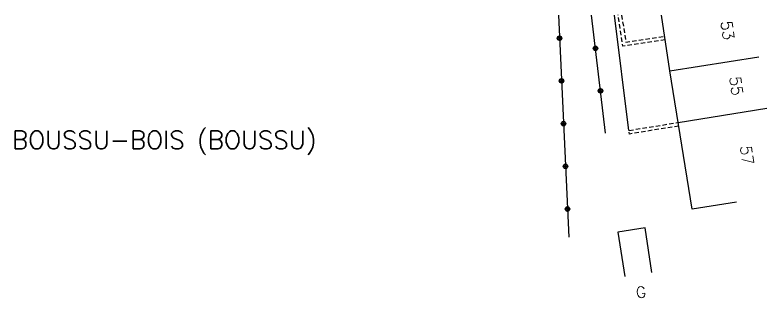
# Model space of a CAD drawing. Header units: millimetres. Extents: x 108000 to 109000, y 121000 to 122000.
# Drawn here: x 108065.6 to 108149.2, y 121968.6 to 122000 of the extents above; entities that cross this region are included whole.
import ezdxf
from ezdxf.enums import TextEntityAlignment as Align

# ---------------------------------------------------------------- set-up
doc = ezdxf.new("R2010")
doc.units = ezdxf.units.MM
doc.linetypes.add('DASHED', pattern=[0.75, 0.5, -0.25])
doc.layers.get('0').update_dxf_attribs({"linetype": 'CONTINUOUS'})
for name, color, linetype in [('W0008', 7, 'CONTINUOUS'), ('W0100', 7, 'CONTINUOUS'), ('W0112', 1, 'DASHED'), ('W0322', 7, 'CONTINUOUS'), ('W0980', 7, 'CONTINUOUS'), ('W0991', 7, 'CONTINUOUS'), ('W1102', 7, 'CONTINUOUS')]:
    doc.layers.add(name, color=color, linetype=linetype)
doc.styles.get("Standard").update_dxf_attribs({"font": 'romans.shx', "width": 0.85})

# ---------------------------------------------------------------- blocks, each defined once
blk = doc.blocks.new('t322o')
at = {"color": 0, "linetype": 'Continuous'}
for radius in [0.25, 0.15]:
    blk.add_circle((0, 0), radius, dxfattribs=at)

msp = doc.modelspace()

# ---------------------------------------------------------------- linework, layer by layer
at = {"layer": 'W0008', "flags": 128}
msp.add_lwpolyline([(108133.835, 121987.18), (108132.253, 122000)], dxfattribs=at)
at = {"layer": 'W0100', "flags": 128}
for points in [[(108145.816, 121979.219), (108140.878, 121978.433), (108138.396, 121993.814), (108137.472, 122000)], [(108136.38, 121971.406), (108135.633, 121976.349), (108132.63, 121975.895), (108133.378, 121970.951)]]:
    msp.add_lwpolyline(points, dxfattribs=at)
at = {"layer": 'W0112', "flags": 128}
for points in [[(108137.886, 121997.229), (108133.178, 121996.526), (108132.626, 122000)], [(108133.031, 122000), (108133.511, 121996.98), (108137.827, 121997.625)], [(108139.387, 121987.671), (108133.898, 121986.785), (108133.835, 121987.18), (108139.324, 121988.066)]]:
    msp.add_lwpolyline(points, dxfattribs=at)
at = {"layer": 'W0322', "flags": 128}
for points in [[(108126.009, 122000), (108127.167, 121975.325)], [(108131.254, 121986.862), (108129.679, 122000)]]:
    msp.add_lwpolyline(points, dxfattribs=at)
at = {"layer": 'W1102', "flags": 128}
for points in [[(108138.396, 121993.814), (108148.279, 121995.34)], [(108139.324, 121988.066), (108149.188, 121989.637)]]:
    msp.add_lwpolyline(points, dxfattribs=at)

# ---------------------------------------------------------------- block references
at = {"layer": 'W0322'}
for p, rotation in [((108126.13, 121997.426), 272.6858996003183), ((108130.123, 121996.294), 96.83884181059908), ((108126.352, 121992.682), 272.6858996003183), ((108130.689, 121991.578), 96.83884181059908), ((108126.575, 121987.937), 272.6858996003183), ((108126.798, 121983.192), 272.6858996003183), ((108127.02, 121978.447), 272.6858996003183)]:
    msp.add_blockref('t322o', p, dxfattribs=dict(at, rotation=rotation))

# ---------------------------------------------------------------- texts
at = {"layer": 'W0980'}
msp.add_text('BOUSSU-BOIS (BOUSSU)', height=2, dxfattribs=at).set_placement((108082.195, 121985.991), align=Align.MIDDLE)
at = {"layer": 'W0991'}
for s, rotation, p in [('53', 278.49581, (108144.804, 121998.296)), ('55', 278.49581, (108145.774, 121992.123)), ('57', 278.49581, (108146.964, 121984.428)), ('G', 8.59816, (108135.178, 121969.201))]:
    msp.add_text(s, height=1.25, rotation=rotation, dxfattribs=at).set_placement(p, align=Align.MIDDLE)

doc.saveas('drawing.dxf')
